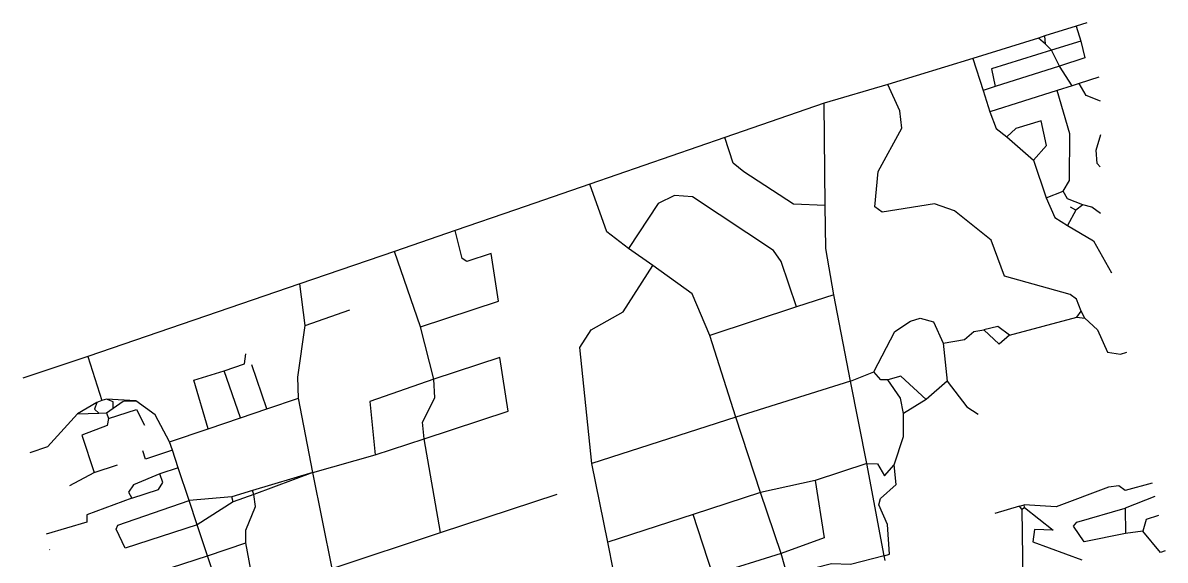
# Model space of a CAD drawing. Header units: metres. Extents: x 620114 to 624772, y 4844429 to 4849682.
# Drawn here: x 620114 to 624365, y 4847683 to 4849682 of the extents above; entities that cross this region are included whole.
import ezdxf

# ---------------------------------------------------------------- set-up
doc = ezdxf.new("R2010")
doc.units = ezdxf.units.M

msp = doc.modelspace()

# ---------------------------------------------------------------- linework, layer by layer
at = {"layer": 'ROADS'}
for points in [[(624033.5, 4849669.8), (623917.4, 4849633.4)], [(624073, 4849682.3), (624033.5, 4849669.8)], [(624033.5, 4849669.8), (624050.8, 4849614.4)], [(623893.3, 4849625.8), (623649.1, 4849549.4)], [(623917.4, 4849633.4), (623893.3, 4849625.8)], [(623919.9, 4849602.5), (623893.3, 4849625.8)], [(623919.9, 4849602.5), (623917.4, 4849633.4)], [(623941.9, 4849580.4), (623718.7, 4849510.6), (623732.2, 4849445.4)], [(623941.9, 4849580.4), (623919.9, 4849602.5)], [(624050.8, 4849614.4), (623941.9, 4849580.4)], [(623971.1, 4849520.8), (623941.9, 4849580.4)], [(624050.8, 4849614.4), (624065.4, 4849552), (623971.1, 4849520.8)], [(623649.1, 4849549.4), (623333.1, 4849452.8)], [(623649.1, 4849549.4), (623686.8, 4849431.1)], [(623971.1, 4849520.8), (623732.2, 4849445.4)], [(624018.1, 4849448.1), (623971.1, 4849520.8)], [(623333.1, 4849452.8), (623095.2, 4849382.9)], [(624052.3, 4848608.9), (624035, 4848654.4), (624010.6, 4848671.8), (623767.4, 4848740.3), (623717.4, 4848874.1), (623580.8, 4848982.2), (623506.6, 4849008.9), (623311.3, 4848977.8), (623284.4, 4848997.1), (623296.9, 4849129.1), (623384.7, 4849290.9), (623377.3, 4849354.7), (623333.1, 4849452.8)], [(623732.2, 4849445.4), (623686.8, 4849431.1)], [(624018.1, 4849448.1), (623962.8, 4849430.4)], [(624044.1, 4849456.2), (624018.1, 4849448.1)], [(624117.6, 4849479.8), (624044.1, 4849456.2)], [(624123.9, 4849391.3), (624070.6, 4849411.7), (624044.1, 4849456.2)], [(623686.8, 4849431.1), (623712.8, 4849350.9)], [(623962.8, 4849430.4), (623712.8, 4849350.9)], [(623985.7, 4849056), (624008.2, 4849096), (624009.6, 4849269.5), (623962.8, 4849430.4)], [(623095.2, 4849382.9), (622725.6, 4849255.7)], [(623099.5, 4849002.2), (623095.2, 4849382.9)], [(623712.8, 4849350.9), (623735.8, 4849289.2), (623775.2, 4849258.7)], [(623875.3, 4849171.9), (623923.5, 4849225.8), (623902.8, 4849318), (623809.3, 4849289.6), (623775.2, 4849258.7)], [(622725.6, 4849255.7), (622223.8, 4849082.6)], [(623099.5, 4849002.2), (622981.5, 4849007.1), (622797.5, 4849127.5), (622757.5, 4849160.4), (622725.6, 4849255.7)], [(623775.2, 4849258.7), (623875.3, 4849171.9)], [(624122.7, 4849147.1), (624112.2, 4849159.1), (624107.8, 4849208.1), (624125, 4849266.7)], [(623875.3, 4849171.9), (623922, 4849031.3)], [(622223.8, 4849082.6), (621947.8, 4848987)], [(622367.5, 4848842.9), (622286.6, 4848904.6), (622223.8, 4849082.6)], [(622992.7, 4848625.7), (622935.8, 4848793.8), (622907.4, 4848834.9), (622606.1, 4849035.5), (622539.5, 4849040.2), (622478.1, 4849009.8), (622367.5, 4848842.9)], [(623922, 4849031.3), (623985.7, 4849056)], [(623922, 4849031.3), (623954.2, 4848958.4), (624000.6, 4848928.3)], [(624058.1, 4849004.7), (624001.2, 4849027.5), (623985.7, 4849056)], [(621947.8, 4848987), (621723.1, 4848910.2)], [(623132.2, 4848669.9), (623101.5, 4848843), (623099.5, 4849002.2)], [(624032.2, 4848985.8), (624000.6, 4848928.3)], [(624032.2, 4848985.8), (624012.9, 4848996.9)], [(624058.1, 4849004.7), (624032.2, 4848985.8)], [(624124.6, 4848972.5), (624092.2, 4848996.3), (624058.1, 4849004.7)], [(621723.1, 4848910.2), (621496.5, 4848831.9)], [(621593.2, 4848551.6), (621884.1, 4848646.2), (621856.3, 4848824.1), (621766.1, 4848794.4), (621749.4, 4848805.3), (621723.1, 4848910.2)], [(624000.6, 4848928.3), (624098, 4848871.6), (624164.5, 4848751.9)], [(621496.5, 4848831.9), (621144.8, 4848711)], [(621593.2, 4848551.6), (621496.5, 4848831.9)], [(622458.4, 4848779.2), (622367.5, 4848842.9)], [(622231.8, 4848042.8), (622186.3, 4848474.8), (622228.9, 4848540.3), (622347.4, 4848606.5), (622458.4, 4848779.2)], [(622670.5, 4848518.8), (622604.9, 4848673.4), (622458.4, 4848779.2)], [(621144.8, 4848711), (620356.2, 4848441)], [(621164.1, 4848556.4), (621144.8, 4848711)], [(623132.2, 4848669.9), (622992.7, 4848625.7)], [(623194.4, 4848348.8), (623132.2, 4848669.9)], [(621164.1, 4848556.4), (621330.3, 4848614.1)], [(622992.7, 4848625.7), (622670.5, 4848518.8)], [(624035.9, 4848586.7), (624052.3, 4848608.9)], [(624065.3, 4848583.8), (624052.3, 4848608.9)], [(621140.4, 4848286.1), (621136.9, 4848363.4), (621164.1, 4848556.4)], [(623280.3, 4848383.8), (623358.7, 4848534.3), (623416.7, 4848572.5), (623452.5, 4848583.7), (623502.8, 4848569.9), (623538, 4848490.6)], [(623785.5, 4848520.4), (623742.6, 4848552.5), (623689.7, 4848540.6)], [(623785.5, 4848520.4), (624035.9, 4848586.7)], [(624035.9, 4848586.7), (624065.3, 4848583.8)], [(624065.3, 4848583.8), (624112.8, 4848540.3), (624150.5, 4848457.4), (624198, 4848448.9), (624221.6, 4848456.8)], [(621643.5, 4848355.9), (621593.2, 4848551.6)], [(622767.7, 4848214.7), (622670.5, 4848518.8)], [(623538, 4848490.6), (623618, 4848504.3), (623652.7, 4848534.1), (623689.7, 4848540.6)], [(623785.5, 4848520.4), (623746.5, 4848486.2), (623689.7, 4848540.6)], [(623538, 4848490.6), (623553.7, 4848349)], [(620356.2, 4848441), (620114.2, 4848359.9)], [(620356.2, 4848441), (620408.6, 4848276.9)], [(620863.8, 4848387), (620938.8, 4848413.6), (620944.1, 4848450.5)], [(621607.1, 4848134.2), (621920, 4848238), (621888.4, 4848437), (621643.5, 4848355.9)], [(620803.5, 4848171.9), (620750.5, 4848352.4), (620863.8, 4848387)], [(620923.8, 4848212.7), (620863.8, 4848387)], [(621022.2, 4848246), (620966.6, 4848409.7)], [(623194.4, 4848348.8), (623280.3, 4848383.8)], [(623333.2, 4848353.5), (623307.1, 4848354.2), (623280.3, 4848383.8)], [(621643.5, 4848355.9), (621405.4, 4848273.5), (621425.4, 4848074.6)], [(621607.1, 4848134.2), (621601.2, 4848196.7), (621647.6, 4848287), (621643.5, 4848355.9)], [(623194.4, 4848348.8), (622767.7, 4848214.7)], [(623254.3, 4848042.2), (623194.4, 4848348.8)], [(623475.6, 4848280.6), (623380.7, 4848367.5), (623333.2, 4848353.5)], [(623391.2, 4848228.5), (623379.4, 4848285.4), (623333.2, 4848353.5)], [(623553.7, 4848349), (623475.6, 4848280.6)], [(623553.7, 4848349), (623627.1, 4848253.2), (623668.9, 4848226.1)], [(620390.1, 4848270), (620317.8, 4848228)], [(620390.1, 4848270), (620380.9, 4848244.3), (620396.9, 4848229.8)], [(620408.6, 4848276.9), (620390.1, 4848270)], [(620425.7, 4848281.6), (620408.6, 4848276.9)], [(620449.9, 4848248.8), (620450.1, 4848271.7), (620425.7, 4848281.6)], [(620534.2, 4848275.3), (620425.7, 4848281.6)], [(620449.9, 4848248.8), (620487.7, 4848274.4), (620534.2, 4848275.3)], [(620659.5, 4848123.9), (620606.3, 4848223.4), (620534.2, 4848275.3)], [(621022.2, 4848246), (621140.4, 4848286.1)], [(621193.8, 4848008.7), (621140.4, 4848286.1)], [(623475.6, 4848280.6), (623391.2, 4848228.5)], [(620317.8, 4848228), (620206.3, 4848104.6), (620140.6, 4848082.6)], [(620317.8, 4848228), (620396.9, 4848229.8)], [(620396.9, 4848229.8), (620425, 4848231.6)], [(620425, 4848231.6), (620449.9, 4848248.8)], [(620425, 4848231.6), (620432.6, 4848209.7)], [(620432.6, 4848209.7), (620537.2, 4848243.2), (620567.2, 4848184.8)], [(620803.5, 4848171.9), (620923.8, 4848212.7)], [(620923.8, 4848212.7), (621022.2, 4848246)], [(622767.7, 4848214.7), (622231.8, 4848042.8)], [(622858.7, 4847935.4), (622767.7, 4848214.7)], [(623356.2, 4848038.3), (623390.6, 4848143.1), (623391.2, 4848228.5)], [(620432.6, 4848209.7), (620427.8, 4848184.6), (620334.1, 4848148.6), (620379.7, 4848009.2)], [(620659.5, 4848123.9), (620803.5, 4848171.9)], [(621425.4, 4848074.6), (621607.1, 4848134.2)], [(621668, 4847785.7), (621607.1, 4848134.2)], [(620670.9, 4848091.7), (620570.4, 4848059.4), (620560.7, 4848089.8)], [(620670.9, 4848091.7), (620659.5, 4848123.9)], [(620692.6, 4848026.2), (620670.9, 4848091.7)], [(621193.8, 4848008.7), (621425.4, 4848074.6)], [(622290.4, 4847749.8), (622231.8, 4848042.8)], [(623254.3, 4848042.2), (623061.7, 4847978.9)], [(623319.2, 4847699.3), (623254.3, 4848042.2)], [(623254.3, 4848042.2), (623294, 4848041.5), (623320.8, 4847997), (623356.2, 4848038.3)], [(620289.1, 4847960.9), (620379.7, 4848009.2)], [(620379.7, 4848009.2), (620466.6, 4848038.2)], [(620624.3, 4848004.3), (620525.7, 4847963.4), (620507.6, 4847936.5), (620519.8, 4847914.3)], [(620519.8, 4847914.3), (620618.7, 4847945.5), (620635.2, 4847972.5), (620624.3, 4848004.3)], [(620692.6, 4848026.2), (620624.3, 4848004.3)], [(620732.8, 4847904.5), (620692.6, 4848026.2)], [(621193.8, 4848008.7), (620968.7, 4847942.6)], [(621193.8, 4848008.7), (620973.4, 4847927.9)], [(621265.4, 4847652), (621193.8, 4848008.7)], [(623319.2, 4847699.3), (623339.3, 4847705.7), (623331.2, 4847816), (623299.1, 4847888.9), (623305.4, 4847912.4), (623364.1, 4847964.5), (623356.2, 4848038.3)], [(623061.7, 4847978.9), (622858.7, 4847935.4)], [(623061.7, 4847978.9), (623095.8, 4847766.3), (622935.6, 4847708)], [(624315.8, 4847970), (624215.5, 4847942.4), (624191.7, 4847960), (624153.5, 4847954.3), (623959.2, 4847881.8), (623839.5, 4847888.9)], [(620891.4, 4847918.1), (620732.8, 4847904.5)], [(620968.7, 4847942.6), (620891.4, 4847918.1)], [(620896.7, 4847900), (620891.4, 4847918.1)], [(620973.4, 4847927.9), (620896.7, 4847900)], [(620944.4, 4847747), (620944.5, 4847794.5), (620979.6, 4847882.2), (620973.4, 4847927.9)], [(620973.4, 4847927.9), (620968.7, 4847942.6)], [(621668, 4847785.7), (622102.2, 4847928.6)], [(622858.7, 4847935.4), (622608.2, 4847853.3)], [(622935.6, 4847708), (622858.7, 4847935.4)], [(624325.6, 4847919.5), (624215.6, 4847876.5)], [(620519.8, 4847914.3), (620352.8, 4847851.5), (620352, 4847823.8), (620201.5, 4847780.1)], [(620762.3, 4847815), (620494.8, 4847727.7), (620461.7, 4847798), (620467.1, 4847813.5), (620732.8, 4847904.5)], [(620762.3, 4847815), (620732.8, 4847904.5)], [(620896.7, 4847900), (620762.3, 4847815)], [(623822.4, 4847883.5), (623731.4, 4847857.1)], [(623822.4, 4847883.5), (623839.5, 4847888.9)], [(623831.9, 4847872.9), (623822.4, 4847883.5)], [(623831.9, 4847872.9), (623840.7, 4847878.6)], [(623831.9, 4847872.9), (623836.4, 4847513.1), (623868.9, 4847517.7), (623874.6, 4847503.5)], [(623840.7, 4847878.6), (623839.5, 4847888.9)], [(623840.7, 4847878.6), (623947.7, 4847794.1), (623878.5, 4847797.7), (623872, 4847751.5), (624054.9, 4847684.7)], [(624217.6, 4847782.8), (624063.2, 4847751.4), (624023.1, 4847809.2), (624036, 4847824.5), (624215.6, 4847876.5)], [(624215.6, 4847876.5), (624217.6, 4847782.8)], [(622608.2, 4847853.3), (622290.4, 4847749.8)], [(622935.6, 4847708), (622681.5, 4847627.9), (622608.2, 4847853.3)], [(624339.3, 4847848.8), (624293.4, 4847833.8), (624281.6, 4847790.8)], [(620801, 4847699.7), (620762.3, 4847815)], [(624281.6, 4847790.8), (624217.6, 4847782.8)], [(624364.6, 4847717.7), (624346.9, 4847711.8), (624281.6, 4847790.8)], [(620801, 4847699.7), (620944.4, 4847747)], [(620978.8, 4847560.5), (620944.4, 4847747)], [(621265.4, 4847652), (621668, 4847785.7)], [(622354.5, 4847430.6), (622290.4, 4847749.8)], [(620213.2, 4847721.8), (620214.4, 4847722.3)], [(622962.6, 4847611.6), (622935.6, 4847708)], [(620667, 4847656), (620801, 4847699.7)], [(620860, 4847523.7), (620801, 4847699.7)], [(623319.2, 4847699.3), (623193.9, 4847667.4), (623123.7, 4847669.8), (622991.4, 4847636.1), (622962.6, 4847611.6)], [(623322.7, 4847681.4), (623319.2, 4847699.3)]]:
    msp.add_lwpolyline(points, dxfattribs=at)

doc.saveas('drawing.dxf')
